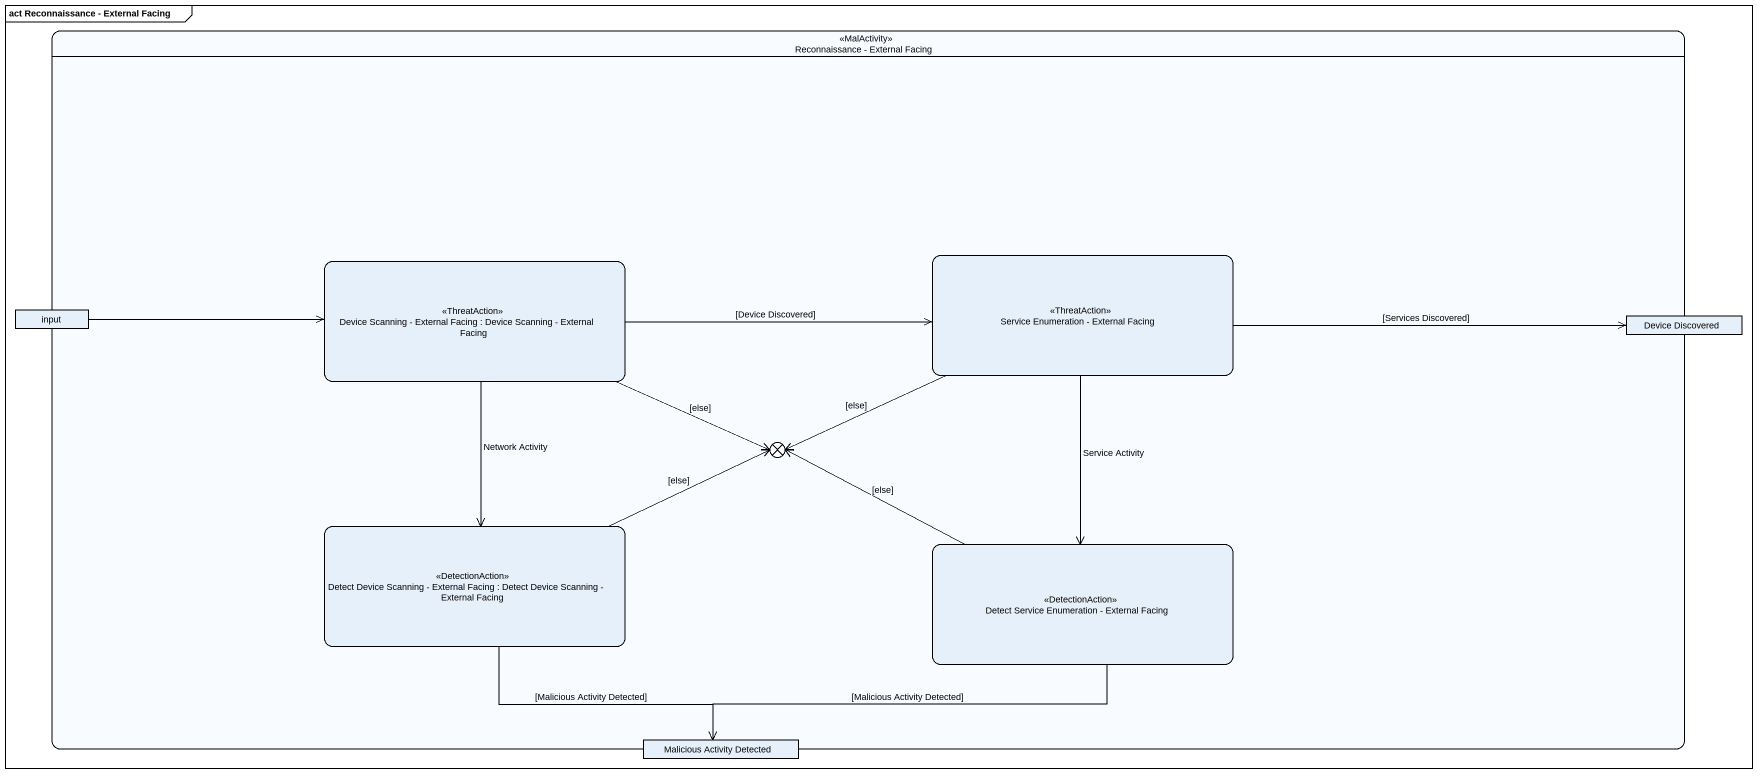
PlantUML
@startuml
mainframe act Reconnaissance - External Facing
hide empty description
state "Reconnaissance - External Facing" as Reconnaissance_External <<MalActivity>> {
  state "Device Scanning - External Facing : Device Scanning - External Facing" as Device_Scanning_External <<ThreatAction>>
  state "Service Enumeration - External Facing" as Service_Enumeration <<ThreatAction>>
  state input <<object>>
  state "Device Discovered" as Device_Discovered <<object>>
  state flowfinal1 <<end>>
  state "Detect Device Scanning - External Facing : Detect Device Scanning - External Facing" as Detect_Device_Scanning <<DetectionAction>>
  state "Detect Service Enumeration - External Facing" as Detect_Service_Enumeration <<DetectionAction>>
  state "Malicious Activity Detected" as Malicious_Activity_Detected <<object>>
}
Device_Scanning_External -right-> Service_Enumeration : [Device Discovered]
Device_Scanning_External -right-> flowfinal1 : [else]
Device_Scanning_External --> Detect_Device_Scanning : Network Activity
Service_Enumeration -right-> Device_Discovered : [Services Discovered]
Service_Enumeration -left-> flowfinal1 : [else]
Service_Enumeration --> Detect_Service_Enumeration : Service Activity
input -right-> Device_Scanning_External
Detect_Device_Scanning -right-> flowfinal1 : [else]
Detect_Device_Scanning --> Malicious_Activity_Detected : [Malicious Activity Detected]
Detect_Service_Enumeration -left-> flowfinal1 : [else]
Detect_Service_Enumeration -left-> Malicious_Activity_Detected : [Malicious Activity Detected]
@enduml
